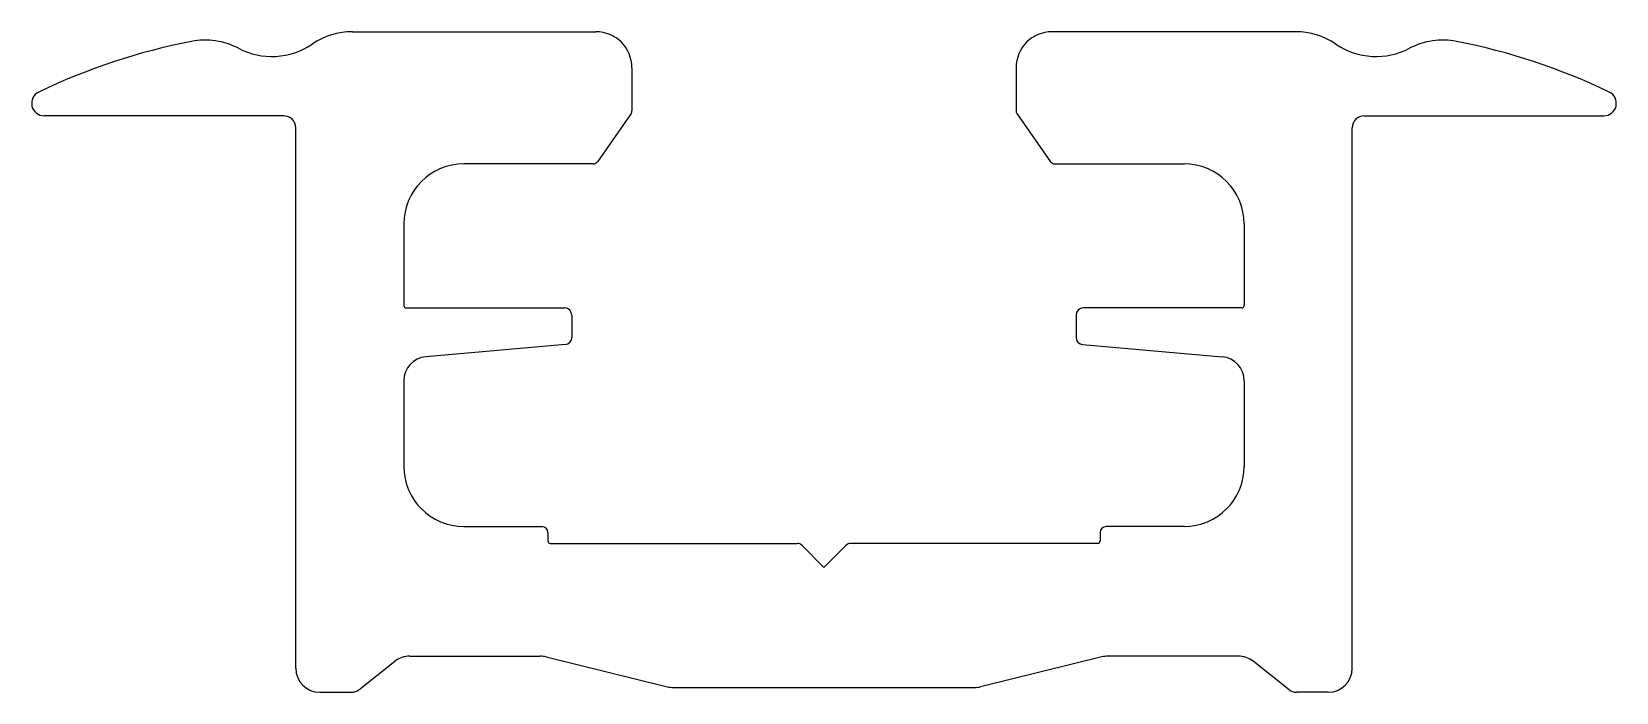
# Model space of a CAD drawing. Extents: x 591.1 to 657.1, y 288.3 to 315.8.
import ezdxf

# ---------------------------------------------------------------- set-up
doc = ezdxf.new("R2010")
doc.units = 0
doc.layers.get('0').update_dxf_attribs({"linetype": 'CONTINUOUS'})

msp = doc.modelspace()

# ---------------------------------------------------------------- linework, layer by layer
for p, q in [((604.421, 315.835), (614.559, 315.835)), ((643.697, 315.835), (633.559, 315.835)), ((616.059, 314.335), (616.059, 312.541)), ((632.059, 314.335), (632.059, 312.541)), ((601.559, 312.335), (591.579, 312.335)), ((616.023, 312.426), (614.619, 310.421)), ((632.096, 312.426), (633.5, 310.421)), ((646.559, 312.335), (656.54, 312.335)), ((602.059, 289.335), (602.059, 311.835)), ((646.059, 289.335), (646.059, 311.835)), ((614.455, 310.335), (609.059, 310.335)), ((633.664, 310.335), (639.059, 310.335)), ((606.559, 307.835), (606.559, 304.435)), ((641.559, 307.835), (641.559, 304.435)), ((606.659, 304.335), (613.259, 304.335)), ((641.459, 304.335), (634.859, 304.335)), ((613.559, 304.035), (613.559, 303.11)), ((634.559, 304.035), (634.559, 303.11)), ((613.286, 302.811), (607.472, 302.303)), ((634.833, 302.811), (640.647, 302.303)), ((606.559, 301.307), (606.559, 297.735)), ((641.559, 301.307), (641.559, 297.735)), ((609.059, 295.235), (612.309, 295.235)), ((639.059, 295.235), (635.809, 295.235)), ((612.559, 294.985), (612.559, 294.635)), ((612.659, 294.535), (622.935, 294.535)), ((623.147, 294.447), (624.059, 293.535)), ((624.972, 294.447), (624.059, 293.535)), ((635.459, 294.535), (625.184, 294.535)), ((635.559, 294.985), (635.559, 294.635)), ((606.806, 289.84), (612.23, 289.84)), ((612.485, 289.807), (617.542, 288.564)), ((635.634, 289.807), (630.577, 288.564)), ((641.313, 289.84), (635.889, 289.84)), ((604.687, 288.443), (606.187, 289.625)), ((643.432, 288.443), (641.932, 289.625)), ((617.78, 288.535), (630.338, 288.535)), ((603.059, 288.335), (604.377, 288.335)), ((645.059, 288.335), (643.742, 288.335))]:
    msp.add_line(p, q)
for centre, radius, start, end in [((598.282, 312.486), 3, 62.42942, 100.94051), ((604.421, 312.835), 3, 90, 124.0787), ((614.559, 314.335), 1.5, 0, 90), ((633.559, 314.335), 1.5, 90, 180), ((643.697, 312.835), 3, 55.9213, 90), ((649.836, 312.486), 3, 79.05949, 117.57058), ((602.648, 289.904), 26, 100.94051, 115.74654), ((601.059, 317.805), 3, 242.42942, 304.0787), ((647.059, 317.805), 3, 235.9213, 297.57058), ((645.471, 289.904), 26, 64.25346, 79.05949), ((591.579, 312.855), 0.52, 115.74654, 270), ((656.54, 312.855), 0.52, 270, 64.25346), ((601.559, 311.835), 0.5, 0, 90), ((615.859, 312.541), 0.2, 325, 360), ((632.259, 312.541), 0.2, 180, 215), ((646.559, 311.835), 0.5, 90, 180), ((609.059, 307.835), 2.5, 90, 180), ((614.455, 310.535), 0.2, 270, 325), ((633.664, 310.535), 0.2, 215, 270), ((639.059, 307.835), 2.5, 0, 90), ((606.659, 304.435), 0.1, 180, 270), ((613.259, 304.035), 0.3, 0, 90), ((634.859, 304.035), 0.3, 90, 180), ((641.459, 304.435), 0.1, 270, 0), ((613.259, 303.11), 0.3, 275, 0), ((634.859, 303.11), 0.3, 180, 265), ((607.559, 301.307), 1, 95, 180), ((640.559, 301.307), 1, 0, 85), ((609.059, 297.735), 2.5, 180, 270), ((639.059, 297.735), 2.5, 270, 0), ((612.309, 294.985), 0.25, 0, 90), ((635.809, 294.985), 0.25, 90, 180), ((612.659, 294.635), 0.1, 180, 270), ((622.935, 294.235), 0.3, 45, 90), ((625.184, 294.235), 0.3, 90, 135), ((635.459, 294.635), 0.1, 270, 0), ((606.806, 288.84), 1, 90, 128.23742), ((612.23, 288.84), 1, 75.26096, 90), ((635.889, 288.84), 1, 90, 104.73904), ((641.313, 288.84), 1, 51.76258, 90), ((603.059, 289.335), 1, 180, 270), ((645.059, 289.335), 1, 270, 0), ((604.377, 288.835), 0.5, 270, 308.23742), ((617.78, 289.535), 1, 256.19685, 270), ((630.338, 289.535), 1, 270, 283.80315), ((643.742, 288.835), 0.5, 231.76258, 270)]:
    msp.add_arc(centre, radius, start, end)

doc.saveas('drawing.dxf')
